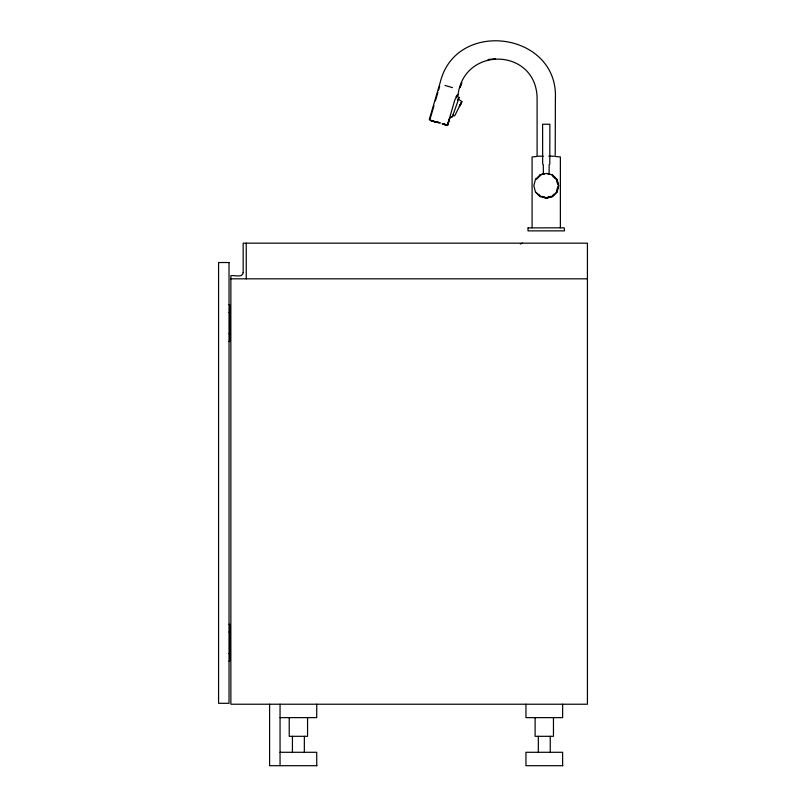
<?xml version="1.0" encoding="UTF-8"?>
<svg xmlns="http://www.w3.org/2000/svg" width="806" height="806" viewBox="0 0 806 806"><rect width="100%" height="100%" fill="white"/><g stroke="black" fill="none" stroke-linecap="round" stroke-linejoin="round"><path stroke-width="1.21" d="M549.087 174.146L549.168 164.595L549.803 164.152L549.863 124.245L542.609 124.245L542.67 164.152L543.304 164.605L543.385 174.146L546.246 173.421L549.087 174.146L547.999 173.794M452.337 116.195L452.67 115.812M544.161 173.784L540.01 174.902L535.456 179.476L533.814 185.733L535.456 191.979L540.01 196.563L546.236 198.226L552.463 196.563L557.006 191.979L558.679 185.733L556.996 179.486L552.453 174.912L548.312 173.784M556.452 191.657L557.712 186.921M556.946 191.949L558.608 185.733L556.946 179.516L552.422 174.962M429.255 119.681L440.358 81.89C456.418 18.024 558.82 32.371 555.374 98.836L555.223 155.004M429.739 120.144L433.991 105.697M435.411 100.881L437.89 92.458M438.595 90.05L439.663 86.444M543.184 156.193L537.098 156.193L537.098 98.846C536.977 47.997 464.135 45.257 458.04 94.856L454.957 99.531L447.511 125.051L444.489 124.547M443.562 124.285L447.844 125.091L449.718 118.039L447.582 125.021L449.798 118.029L450.866 116.789L452.347 116.618L452.992 114.936M458.211 100.337L452.509 116.296M458.997 97.768L458.775 98.342L459.158 97.345L456.68 96.246M460.901 85.184L459.944 87.632L461.919 82.706M457.415 100.085L457.687 99.45M459.803 105.727L461.838 101.576L458.01 98.816M459.732 105.828L461.828 101.657L454.775 115.681L453.949 115.983M455.843 96.922L457.143 95.612M535.476 179.486L536.242 178.72M536.887 178.932L540.332 175.466M552.14 195.999L553.863 194.266M552.453 196.553L556.996 191.979M434.666 121.696L437.769 122.391L434.494 121.646M520.344 244.006L522.409 243.17M544.07 173.824L540.02 174.912L543.143 174.136M547.425 197.269L550.961 196.321M546.246 198.165L552.422 196.503M489.585 59.392L488.073 59.604L495.398 58.747M555.374 156.193L548.846 156.193M536.554 156.505L532.091 156.969L532.091 227.816M555.918 156.505L560.372 156.969L560.372 227.816M543.597 196.976L546.246 198.135L549.299 196.976M230.869 278.826L587.423 278.826M229.025 304.638L229.639 304.638L229.639 341.522L229.025 341.522M229.025 312.385L229.639 312.385M229.025 333.785L229.639 333.785M229.025 624.307L229.639 624.307L229.639 661.192L229.025 661.192M229.025 632.055L229.639 632.055M229.025 653.454L229.639 653.454M280.055 717.632L316.728 717.632L316.728 704.222M280.055 752.29L316.728 752.29L316.728 765.7M316.939 765.7L269.597 765.7L269.597 704.222M562.83 765.7L525.945 765.7L525.945 752.29L562.628 752.29L562.628 765.7M435.079 121.827L436.429 122.21L430.787 120.588L436.429 122.21M541.511 196.321L545.058 197.269M439.199 122.623L437.708 122.169L440.711 123.036M430.696 120.154L431.371 120.346M434.676 121.706L437.356 122.472M445.587 124.859L447.411 125.383M431.281 120.729L435.442 121.918M442.837 123.65L444.761 124.205M439.089 123.016L435.018 121.484L436.56 122.008M432.59 120.699L433.658 121.001M433.507 121.293L436.54 122.169L434.313 121.505M442.252 123.882L446.947 125.242L442.413 123.923M445.144 124.718L446.917 125.242M445.013 85.416L452.519 87.653M552.14 175.466L555.586 178.932M538.61 194.266L540.332 195.999M535.527 191.949L540.05 196.503M556.452 179.809L557.712 184.544M562.628 704.222L562.628 717.632L525.945 717.632L525.945 704.222M553.46 717.632L553.46 736.311L535.113 736.311L535.113 717.632M550.246 736.311L550.246 752.29M538.327 736.311L538.327 752.29M307.56 717.632L307.56 736.311L289.223 736.311L289.223 717.632M304.346 736.311L304.346 752.29M292.427 736.311L292.427 752.29M280.055 704.222L280.055 765.7M246.243 243.17L246.243 278.826M243.17 272.67C242.354 278.302 234.324 274.806 230.869 275.743L230.869 704.222L587.423 704.222L587.423 243.17L243.17 243.17L243.17 272.67M528.061 227.897L527.98 230.869L564.492 230.869L564.19 227.816L528.061 227.897M460.438 104.427L460.055 105.324L460.79 103.722L460.438 104.427M460.569 104.196L459.36 106.513L460.569 104.196M458.04 94.856L457.304 95.058L458.04 94.856M452.075 116.82L450.866 116.789L452.075 116.82M229.025 262.534L218.577 262.534L218.577 703.306L229.025 703.306L229.025 262.534M447.511 125.051L444.932 124.356L447.511 125.051"/></g></svg>
